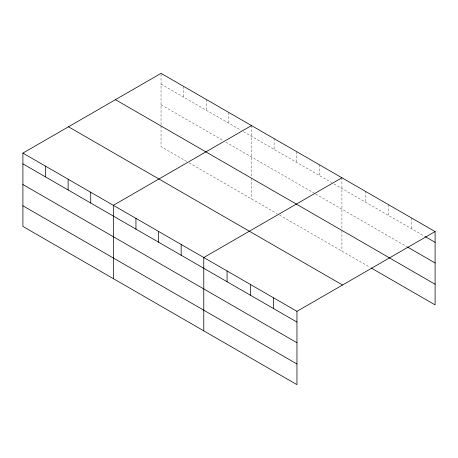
<?xml version="1.0" encoding="UTF-8"?>
<svg xmlns="http://www.w3.org/2000/svg" width="458" height="458" viewBox="0 0 458 458"><rect width="100%" height="100%" fill="white"/><g stroke="black" fill="none" stroke-linecap="round" stroke-linejoin="round"><path stroke-width="0.34" stroke-dasharray="2.29 1.72" d="M161.044 124.605L161.044 73.349M161.044 84.106L241.097 130.318M243.541 131.732L331.535 182.536M333.979 183.944L424.68 236.311M161.044 104.75L223.378 140.738M225.817 142.146L315.035 193.654M315.648 194.009L406.899 246.696M186.709 161.485L161.044 146.669L161.044 126.024M189.154 162.899L277.147 213.697M279.592 215.111L370.121 267.375M411.805 218.123L411.805 228.88M388.51 204.674L388.51 215.432M365.215 191.226L365.215 201.978M341.92 177.778L341.92 229.029M341.92 230.448L341.92 251.099M319.312 164.725L319.312 175.477M296.704 151.672L296.704 162.424M274.096 138.619L274.096 149.371M251.482 125.566L251.482 176.817M251.482 178.236L251.482 198.881M228.874 112.508L228.874 123.265M206.266 99.455L206.266 110.212M183.658 86.402L183.658 97.159"/><path stroke-width="0.69" d="M22.9 153.109L296.956 311.331L296.956 384.651L22.9 226.424L22.9 153.109L161.044 73.349L435.1 231.576L435.1 304.891L371.346 268.085M251.482 125.566L113.338 205.321L113.338 278.641M341.92 177.778L203.776 257.533L203.776 330.853M296.956 311.331L435.1 231.576M425.293 236.666L435.1 242.328M407.517 247.045L435.1 262.972M115.456 99.672L389.512 257.894M389.123 257.699L435.1 284.246M68.488 126.786L342.544 285.013M22.9 163.861L296.956 322.089M22.9 184.511L296.956 342.733M22.9 205.779L296.956 364.001M273.661 297.883L273.661 308.635M250.366 284.435L250.366 295.187M227.071 270.987L227.071 281.739M181.168 244.48L181.168 255.238M158.554 231.427L158.554 242.185M135.946 218.374L135.946 229.132M90.73 192.268L90.73 203.02M68.116 179.215L68.116 189.967M45.508 166.162L45.508 176.914"/></g></svg>
